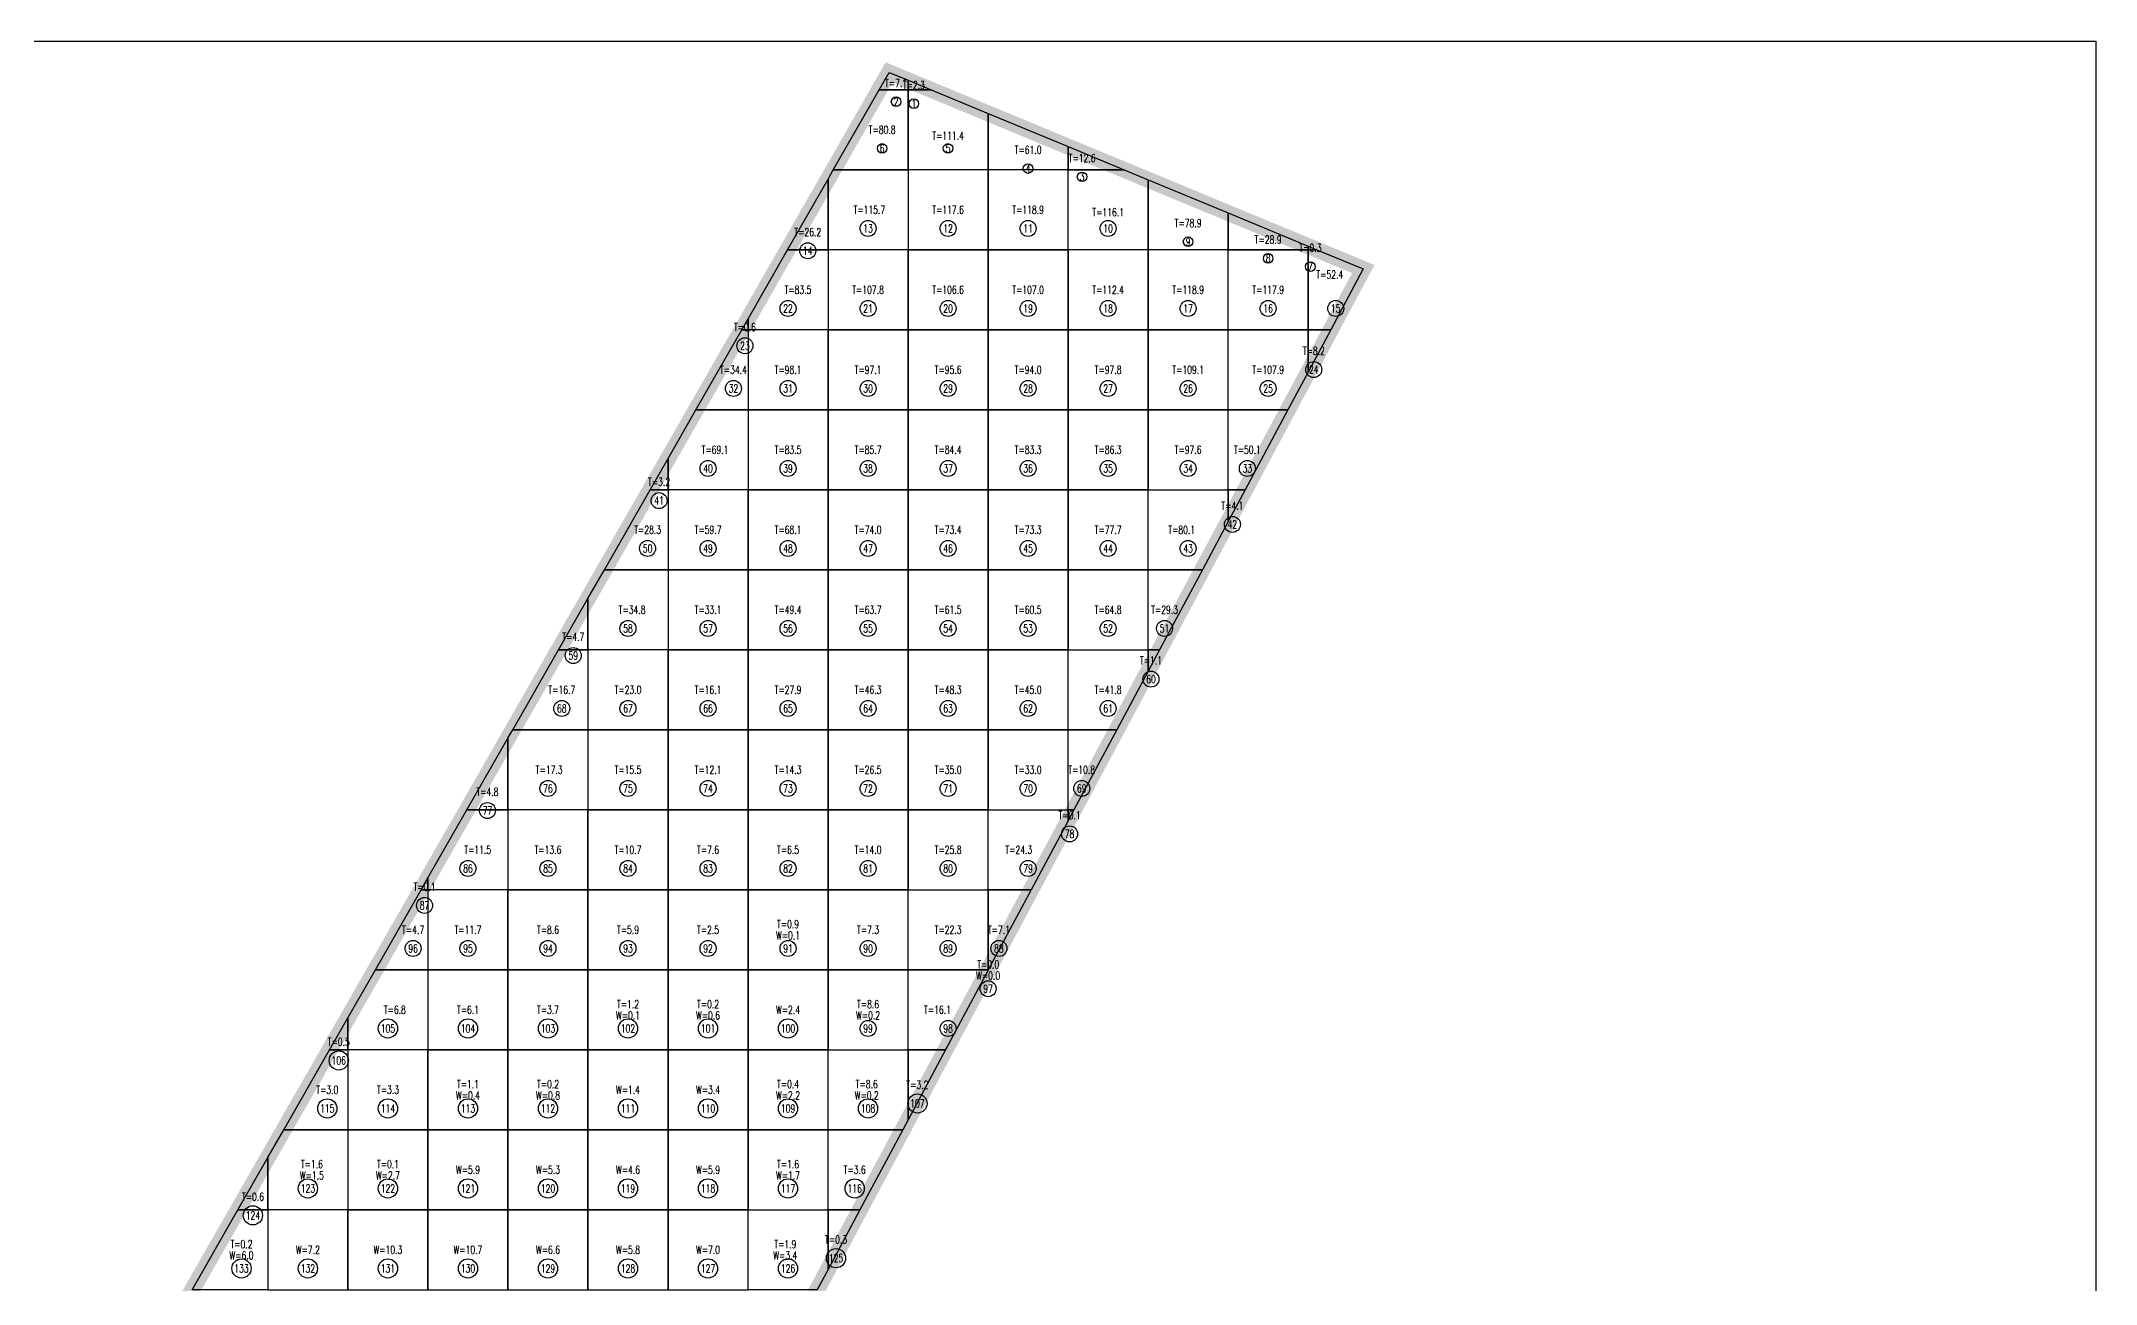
# Model space of a CAD drawing. Extents: x 4283 to 40403, y 1134 to 1764.
# Drawn here: x 27649.2 to 27734.8, y 1620.6 to 1672.4 of the extents above; entities that cross this region are included whole.
import ezdxf
from ezdxf.enums import TextEntityAlignment as Align

# ---------------------------------------------------------------- set-up
doc = ezdxf.new("R2010")
doc.units = 0
for name, color, linetype in [('tdz_1-4方格网', 2, 'Continuous'), ('tdz_1-4方格网计算', 7, 'Continuous'), ('tdz_土方计算图', 7, 'Continuous'), ('tdz_格田', 6, 'Continuous')]:
    doc.layers.add(name, color=color, linetype=linetype)
doc.styles.add('GLandNum', font='txt_____.ttf', dxfattribs={"width": 0.7, "height": 0.5})

msp = doc.modelspace()

# ---------------------------------------------------------------- linework, layer by layer
at = {"layer": 'tdz_1-4方格网', "linetype": 'Continuous'}
for points in [[(27685.338, 1670.726, 2270.682), (27685.338, 1670.327, 2270.702), (27684.133, 1670.327, 2270.819), (27684.549, 1671.053, 2270.738)], [(27684.133, 1670.327, 2270.819), (27685.338, 1670.327, 2270.702), (27685.338, 1666.994, 2270.902), (27682.225, 1666.994, 2271.187)], [(27686.299, 1670.327, 2270.614), (27685.338, 1670.327, 2270.702), (27685.338, 1670.726, 2270.682)], [(27688.671, 1669.344, 2270.445), (27688.671, 1666.994, 2270.575), (27685.338, 1666.994, 2270.902), (27685.338, 1670.327, 2270.702), (27686.299, 1670.327, 2270.614)], [(27692.005, 1667.961, 2270.208), (27692.005, 1666.994, 2270.225), (27688.671, 1666.994, 2270.575), (27688.671, 1669.344, 2270.445)], [(27694.336, 1666.994, 2270.042), (27692.005, 1666.994, 2270.225), (27692.005, 1667.961, 2270.208)], [(27682.005, 1666.609, 2271.229), (27682.005, 1663.661, 2271.407), (27680.318, 1663.661, 2271.555)], [(27682.225, 1666.994, 2271.187), (27685.338, 1666.994, 2270.902), (27685.338, 1663.661, 2271.132), (27682.005, 1663.661, 2271.407), (27682.005, 1666.609, 2271.229)], [(27685.338, 1666.994, 2270.902), (27685.338, 1663.661, 2271.132), (27688.671, 1663.661, 2270.834), (27688.671, 1666.994, 2270.575)], [(27688.671, 1666.994, 2270.575), (27688.671, 1663.661, 2270.834), (27692.005, 1663.661, 2270.403), (27692.005, 1666.994, 2270.225)], [(27695.338, 1666.579, 2269.971), (27695.338, 1663.661, 2269.895), (27692.005, 1663.661, 2270.403), (27692.005, 1666.994, 2270.225), (27694.336, 1666.994, 2270.042)], [(27698.671, 1665.196, 2269.734), (27698.671, 1663.661, 2269.629), (27695.338, 1663.661, 2269.895), (27695.338, 1666.579, 2269.971)], [(27702.005, 1663.814, 2269.497), (27702.005, 1663.661, 2269.499), (27698.671, 1663.661, 2269.629), (27698.671, 1665.196, 2269.734)], [(27680.318, 1663.661, 2271.555), (27682.005, 1663.661, 2271.407), (27682.005, 1660.327, 2271.644), (27678.671, 1660.327, 2271.912), (27678.671, 1660.785, 2271.873)], [(27682.005, 1663.661, 2271.407), (27682.005, 1660.327, 2271.644), (27685.338, 1660.327, 2271.369), (27685.338, 1663.661, 2271.132)], [(27685.338, 1663.661, 2271.132), (27685.338, 1660.327, 2271.369), (27688.671, 1660.327, 2271.073), (27688.671, 1663.661, 2270.834)], [(27688.671, 1663.661, 2270.834), (27688.671, 1660.327, 2271.073), (27692.005, 1660.327, 2270.799), (27692.005, 1663.661, 2270.403)], [(27692.005, 1663.661, 2270.403), (27692.005, 1660.327, 2270.799), (27695.338, 1660.327, 2270.174), (27695.338, 1663.661, 2269.895)], [(27695.338, 1663.661, 2269.895), (27695.338, 1660.327, 2270.174), (27698.671, 1660.327, 2269.609), (27698.671, 1663.661, 2269.629)], [(27698.671, 1660.327, 2269.609), (27698.671, 1663.661, 2269.629), (27702.005, 1663.661, 2269.499), (27702.005, 1660.327, 2269.415)], [(27702.373, 1663.661, 2269.471), (27702.005, 1663.661, 2269.499), (27702.005, 1663.814, 2269.497)], [(27702.005, 1663.661, 2269.499), (27702.373, 1663.661, 2269.471), (27704.302, 1662.861, 2269.333), (27702.947, 1660.327, 2269.513), (27702.005, 1660.327, 2269.415)], [(27678.671, 1660.785, 2271.873), (27678.671, 1660.327, 2271.912), (27678.41, 1660.327, 2271.923)], [(27678.41, 1660.327, 2271.923), (27678.671, 1660.327, 2271.912), (27678.671, 1656.994, 2272.219), (27676.502, 1656.994, 2272.48)], [(27678.671, 1660.327, 2271.912), (27678.671, 1656.994, 2272.219), (27682.005, 1656.994, 2271.875), (27682.005, 1660.327, 2271.644)], [(27682.005, 1660.327, 2271.644), (27682.005, 1656.994, 2271.875), (27685.338, 1656.994, 2271.602), (27685.338, 1660.327, 2271.369)], [(27685.338, 1660.327, 2271.369), (27685.338, 1656.994, 2271.602), (27688.671, 1656.994, 2271.343), (27688.671, 1660.327, 2271.073)], [(27688.671, 1660.327, 2271.073), (27688.671, 1656.994, 2271.343), (27692.005, 1656.994, 2271.071), (27692.005, 1660.327, 2270.799)], [(27692.005, 1660.327, 2270.799), (27692.005, 1656.994, 2271.071), (27695.338, 1656.994, 2270.577), (27695.338, 1660.327, 2270.174)], [(27695.338, 1660.327, 2270.174), (27695.338, 1656.994, 2270.577), (27698.671, 1656.994, 2269.796), (27698.671, 1660.327, 2269.609)], [(27701.164, 1656.994, 2269.751), (27698.671, 1656.994, 2269.796), (27698.671, 1660.327, 2269.609), (27702.005, 1660.327, 2269.415), (27702.005, 1658.566, 2269.639)], [(27702.005, 1660.327, 2269.415), (27702.947, 1660.327, 2269.513), (27702.005, 1658.566, 2269.639)], [(27676.502, 1656.994, 2272.48), (27678.671, 1656.994, 2272.219), (27678.671, 1653.661, 2272.723), (27675.338, 1653.661, 2273.026), (27675.338, 1654.961, 2272.848)], [(27678.671, 1656.994, 2272.219), (27678.671, 1653.661, 2272.723), (27682.005, 1653.661, 2272.183), (27682.005, 1656.994, 2271.875)], [(27682.005, 1656.994, 2271.875), (27682.005, 1653.661, 2272.183), (27685.338, 1653.661, 2271.843), (27685.338, 1656.994, 2271.602)], [(27685.338, 1656.994, 2271.602), (27685.338, 1653.661, 2271.843), (27688.671, 1653.661, 2271.584), (27688.671, 1656.994, 2271.343)], [(27688.671, 1656.994, 2271.343), (27688.671, 1653.661, 2271.584), (27692.005, 1653.661, 2271.229), (27692.005, 1656.994, 2271.071)], [(27692.005, 1656.994, 2271.071), (27692.005, 1653.661, 2271.229), (27695.338, 1653.661, 2270.769), (27695.338, 1656.994, 2270.577)], [(27695.338, 1656.994, 2270.577), (27695.338, 1653.661, 2270.769), (27698.671, 1653.661, 2270.039), (27698.671, 1656.994, 2269.796)], [(27698.671, 1656.994, 2269.796), (27701.164, 1656.994, 2269.751), (27699.381, 1653.661, 2269.987), (27698.671, 1653.661, 2270.039)], [(27675.338, 1654.961, 2272.848), (27675.338, 1653.661, 2273.026), (27674.594, 1653.661, 2273.083)], [(27674.594, 1653.661, 2273.083), (27675.338, 1653.661, 2273.026), (27675.338, 1650.327, 2273.734), (27672.686, 1650.327, 2273.685)], [(27675.338, 1653.661, 2273.026), (27675.338, 1650.327, 2273.734), (27678.671, 1650.327, 2273.116), (27678.671, 1653.661, 2272.723)], [(27678.671, 1653.661, 2272.723), (27678.671, 1650.327, 2273.116), (27682.005, 1650.327, 2272.415), (27682.005, 1653.661, 2272.183)], [(27682.005, 1653.661, 2272.183), (27682.005, 1650.327, 2272.415), (27685.338, 1650.327, 2272.105), (27685.338, 1653.661, 2271.843)], [(27685.338, 1653.661, 2271.843), (27685.338, 1650.327, 2272.105), (27688.671, 1650.327, 2271.812), (27688.671, 1653.661, 2271.584)], [(27688.671, 1653.661, 2271.584), (27688.671, 1650.327, 2271.812), (27692.005, 1650.327, 2271.472), (27692.005, 1653.661, 2271.229)], [(27692.005, 1653.661, 2271.229), (27692.005, 1650.327, 2271.472), (27695.338, 1650.327, 2270.888), (27695.338, 1653.661, 2270.769)], [(27697.597, 1650.327, 2270.587), (27695.338, 1650.327, 2270.888), (27695.338, 1653.661, 2270.769), (27698.671, 1653.661, 2270.039), (27698.671, 1652.335, 2270.221)], [(27698.671, 1653.661, 2270.039), (27699.381, 1653.661, 2269.987), (27698.671, 1652.335, 2270.221)], [(27672.686, 1650.327, 2273.685), (27675.338, 1650.327, 2273.734), (27675.338, 1646.994, 2274.27), (27672.005, 1646.994, 2274.194), (27672.005, 1649.137, 2273.901)], [(27675.338, 1650.327, 2273.734), (27675.338, 1646.994, 2274.27), (27678.671, 1646.994, 2274.112), (27678.671, 1650.327, 2273.116)], [(27678.671, 1650.327, 2273.116), (27678.671, 1646.994, 2274.112), (27682.005, 1646.994, 2272.586), (27682.005, 1650.327, 2272.415)], [(27682.005, 1650.327, 2272.415), (27682.005, 1646.994, 2272.586), (27685.338, 1646.994, 2272.343), (27685.338, 1650.327, 2272.105)], [(27685.338, 1650.327, 2272.105), (27685.338, 1646.994, 2272.343), (27688.671, 1646.994, 2272.154), (27688.671, 1650.327, 2271.812)], [(27688.671, 1650.327, 2271.812), (27688.671, 1646.994, 2272.154), (27692.005, 1646.994, 2271.818), (27692.005, 1650.327, 2271.472)], [(27692.005, 1650.327, 2271.472), (27692.005, 1646.994, 2271.818), (27695.338, 1646.994, 2271.357), (27695.338, 1650.327, 2270.888)], [(27695.338, 1650.327, 2270.888), (27697.597, 1650.327, 2270.587), (27695.814, 1646.994, 2271.305), (27695.338, 1646.994, 2271.357)], [(27672.005, 1649.137, 2273.901), (27672.005, 1646.994, 2274.194), (27670.778, 1646.994, 2274.288)], [(27670.778, 1646.994, 2274.288), (27672.005, 1646.994, 2274.194), (27672.005, 1643.661, 2274.569), (27668.871, 1643.661, 2274.744)], [(27672.005, 1646.994, 2274.194), (27672.005, 1643.661, 2274.569), (27675.338, 1643.661, 2274.345), (27675.338, 1646.994, 2274.27)], [(27675.338, 1646.994, 2274.27), (27675.338, 1643.661, 2274.345), (27678.671, 1643.661, 2274.121), (27678.671, 1646.994, 2274.112)], [(27678.671, 1646.994, 2274.112), (27678.671, 1643.661, 2274.121), (27682.005, 1643.661, 2273.508), (27682.005, 1646.994, 2272.586)], [(27682.005, 1646.994, 2272.586), (27682.005, 1643.661, 2273.508), (27685.338, 1643.661, 2272.661), (27685.338, 1646.994, 2272.343)], [(27685.338, 1646.994, 2272.343), (27685.338, 1643.661, 2272.661), (27688.671, 1643.661, 2272.464), (27688.671, 1646.994, 2272.154)], [(27688.671, 1646.994, 2272.154), (27688.671, 1643.661, 2272.464), (27692.005, 1643.661, 2272.277), (27692.005, 1646.994, 2271.818)], [(27694.031, 1643.661, 2272.052), (27692.005, 1643.661, 2272.277), (27692.005, 1646.994, 2271.818), (27695.338, 1646.994, 2271.357), (27695.338, 1646.104, 2271.505)], [(27695.338, 1646.994, 2271.357), (27695.814, 1646.994, 2271.305), (27695.338, 1646.104, 2271.505)], [(27668.871, 1643.661, 2274.744), (27672.005, 1643.661, 2274.569), (27672.005, 1640.327, 2274.645), (27668.671, 1640.327, 2274.89), (27668.671, 1643.313, 2274.767)], [(27672.005, 1643.661, 2274.569), (27672.005, 1640.327, 2274.645), (27675.338, 1640.327, 2274.419), (27675.338, 1643.661, 2274.345)], [(27675.338, 1643.661, 2274.345), (27675.338, 1640.327, 2274.419), (27678.671, 1640.327, 2274.185), (27678.671, 1643.661, 2274.121)], [(27678.671, 1643.661, 2274.121), (27678.671, 1640.327, 2274.185), (27682.005, 1640.327, 2273.765), (27682.005, 1643.661, 2273.508)], [(27682.005, 1643.661, 2273.508), (27682.005, 1640.327, 2273.765), (27685.338, 1640.327, 2273.076), (27685.338, 1643.661, 2272.661)], [(27685.338, 1643.661, 2272.661), (27685.338, 1640.327, 2273.076), (27688.671, 1640.327, 2272.64), (27688.671, 1643.661, 2272.464)], [(27688.671, 1643.661, 2272.464), (27688.671, 1640.327, 2272.64), (27692.005, 1640.327, 2272.406), (27692.005, 1643.661, 2272.277)], [(27692.005, 1643.661, 2272.277), (27694.031, 1643.661, 2272.052), (27692.248, 1640.327, 2272.401), (27692.005, 1640.327, 2272.406)], [(27668.671, 1643.313, 2274.767), (27668.671, 1640.327, 2274.89), (27666.963, 1640.327, 2274.957)], [(27666.963, 1640.327, 2274.957), (27668.671, 1640.327, 2274.89), (27668.671, 1636.994, 2274.977), (27665.338, 1636.994, 2275.163), (27665.338, 1637.489, 2275.139)], [(27668.671, 1640.327, 2274.89), (27668.671, 1636.994, 2274.977), (27672.005, 1636.994, 2274.727), (27672.005, 1640.327, 2274.645)], [(27672.005, 1640.327, 2274.645), (27672.005, 1636.994, 2274.727), (27675.338, 1636.994, 2274.489), (27675.338, 1640.327, 2274.419)], [(27675.338, 1640.327, 2274.419), (27675.338, 1636.994, 2274.489), (27678.671, 1636.994, 2274.255), (27678.671, 1640.327, 2274.185)], [(27678.671, 1640.327, 2274.185), (27678.671, 1636.994, 2274.255), (27682.005, 1636.994, 2274.002), (27682.005, 1640.327, 2273.765)], [(27682.005, 1640.327, 2273.765), (27682.005, 1636.994, 2274.002), (27685.338, 1636.994, 2273.297), (27685.338, 1640.327, 2273.076)], [(27685.338, 1640.327, 2273.076), (27685.338, 1636.994, 2273.297), (27688.671, 1636.994, 2272.609), (27688.671, 1640.327, 2272.64)], [(27690.465, 1636.994, 2272.57), (27688.671, 1636.994, 2272.609), (27688.671, 1640.327, 2272.64), (27692.005, 1640.327, 2272.406), (27692.005, 1639.873, 2272.424)], [(27692.005, 1640.327, 2272.406), (27692.248, 1640.327, 2272.401), (27692.005, 1639.873, 2272.424)], [(27665.338, 1637.489, 2275.139), (27665.338, 1636.994, 2275.163), (27665.055, 1636.994, 2275.171)], [(27665.055, 1636.994, 2275.171), (27665.338, 1636.994, 2275.163), (27665.338, 1633.661, 2275.302), (27663.147, 1633.661, 2275.384)], [(27665.338, 1636.994, 2275.163), (27665.338, 1633.661, 2275.302), (27668.671, 1633.661, 2275.061), (27668.671, 1636.994, 2274.977)], [(27668.671, 1636.994, 2274.977), (27668.671, 1633.661, 2275.061), (27672.005, 1633.661, 2274.811), (27672.005, 1636.994, 2274.727)], [(27672.005, 1636.994, 2274.727), (27672.005, 1633.661, 2274.811), (27675.338, 1633.661, 2274.569), (27675.338, 1636.994, 2274.489)], [(27675.338, 1636.994, 2274.489), (27675.338, 1633.661, 2274.569), (27678.671, 1633.661, 2274.31), (27678.671, 1636.994, 2274.255)], [(27678.671, 1636.994, 2274.255), (27678.671, 1633.661, 2274.31), (27682.005, 1633.661, 2274.037), (27682.005, 1636.994, 2274.002)], [(27682.005, 1636.994, 2274.002), (27682.005, 1633.661, 2274.037), (27685.338, 1633.661, 2273.145), (27685.338, 1636.994, 2273.297)], [(27685.338, 1633.661, 2273.145), (27685.338, 1636.994, 2273.297), (27688.671, 1636.994, 2272.609), (27688.671, 1633.661, 2272.739)], [(27688.671, 1636.994, 2272.609), (27690.465, 1636.994, 2272.57), (27688.682, 1633.661, 2272.739), (27688.671, 1633.661, 2272.739)], [(27663.147, 1633.661, 2275.384), (27665.338, 1633.661, 2275.302), (27665.338, 1630.327, 2275.39), (27662.005, 1630.327, 2275.578), (27662.005, 1631.665, 2275.511)], [(27665.338, 1633.661, 2275.302), (27665.338, 1630.327, 2275.39), (27668.671, 1630.327, 2275.143), (27668.671, 1633.661, 2275.061)], [(27668.671, 1633.661, 2275.061), (27668.671, 1630.327, 2275.143), (27672.005, 1630.327, 2274.876), (27672.005, 1633.661, 2274.811)], [(27672.005, 1633.661, 2274.811), (27672.005, 1630.327, 2274.876), (27675.338, 1630.327, 2274.609), (27675.338, 1633.661, 2274.569)], [(27675.338, 1633.661, 2274.569), (27675.338, 1630.327, 2274.609), (27678.671, 1630.327, 2274.336), (27678.671, 1633.661, 2274.31)], [(27678.671, 1633.661, 2274.31), (27678.671, 1630.327, 2274.336), (27682.005, 1630.327, 2274.063), (27682.005, 1633.661, 2274.037)], [(27682.005, 1633.661, 2274.037), (27682.005, 1630.327, 2274.063), (27685.338, 1630.327, 2273.089), (27685.338, 1633.661, 2273.145)], [(27686.899, 1630.327, 2273.031), (27685.338, 1630.327, 2273.089), (27685.338, 1633.661, 2273.145), (27688.671, 1633.661, 2272.739), (27688.671, 1633.642, 2272.74)], [(27688.671, 1633.661, 2272.739), (27688.682, 1633.661, 2272.739), (27688.671, 1633.642, 2272.74)], [(27662.005, 1631.665, 2275.511), (27662.005, 1630.327, 2275.578), (27661.239, 1630.327, 2275.597)], [(27661.239, 1630.327, 2275.597), (27662.005, 1630.327, 2275.578), (27662.005, 1626.994, 2275.713), (27659.331, 1626.994, 2275.81)], [(27662.005, 1630.327, 2275.578), (27662.005, 1626.994, 2275.713), (27665.338, 1626.994, 2275.513), (27665.338, 1630.327, 2275.39)], [(27665.338, 1630.327, 2275.39), (27665.338, 1626.994, 2275.513), (27668.671, 1626.994, 2275.228), (27668.671, 1630.327, 2275.143)], [(27668.671, 1630.327, 2275.143), (27668.671, 1626.994, 2275.228), (27672.005, 1626.994, 2274.893), (27672.005, 1630.327, 2274.876)], [(27672.005, 1630.327, 2274.876), (27672.005, 1626.994, 2274.893), (27675.338, 1626.994, 2274.625), (27675.338, 1630.327, 2274.609)], [(27675.338, 1630.327, 2274.609), (27675.338, 1626.994, 2274.625), (27678.671, 1626.994, 2274.351), (27678.671, 1630.327, 2274.336)], [(27678.671, 1630.327, 2274.336), (27678.671, 1626.994, 2274.351), (27682.005, 1626.994, 2273.69), (27682.005, 1630.327, 2274.063)], [(27685.115, 1626.994, 2273.335), (27682.005, 1626.994, 2273.69), (27682.005, 1630.327, 2274.063), (27685.338, 1630.327, 2273.089), (27685.338, 1627.41, 2273.297)], [(27685.338, 1630.327, 2273.089), (27686.899, 1630.327, 2273.031), (27685.338, 1627.41, 2273.297)], [(27659.331, 1626.994, 2275.81), (27662.005, 1626.994, 2275.713), (27662.005, 1623.661, 2275.861), (27658.671, 1623.661, 2275.992), (27658.671, 1625.841, 2275.884)], [(27662.005, 1626.994, 2275.713), (27662.005, 1623.661, 2275.861), (27665.338, 1623.661, 2275.653), (27665.338, 1626.994, 2275.513)], [(27665.338, 1626.994, 2275.513), (27665.338, 1623.661, 2275.653), (27668.671, 1623.661, 2275.377), (27668.671, 1626.994, 2275.228)], [(27668.671, 1626.994, 2275.228), (27668.671, 1623.661, 2275.377), (27672.005, 1623.661, 2274.952), (27672.005, 1626.994, 2274.893)], [(27672.005, 1626.994, 2274.893), (27672.005, 1623.661, 2274.952), (27675.338, 1623.661, 2274.64), (27675.338, 1626.994, 2274.625)], [(27675.338, 1626.994, 2274.625), (27675.338, 1623.661, 2274.64), (27678.671, 1623.661, 2274.366), (27678.671, 1626.994, 2274.351)], [(27678.671, 1626.994, 2274.351), (27678.671, 1623.661, 2274.366), (27682.005, 1623.661, 2273.689), (27682.005, 1626.994, 2273.69)], [(27682.005, 1626.994, 2273.69), (27685.115, 1626.994, 2273.335), (27683.332, 1623.661, 2273.64), (27682.005, 1623.661, 2273.689)], [(27658.671, 1625.841, 2275.884), (27658.671, 1623.661, 2275.992), (27657.424, 1623.661, 2276.023)], [(27657.424, 1623.661, 2276.023), (27658.671, 1623.661, 2275.992), (27658.671, 1620.327, 2276.535), (27655.516, 1620.327, 2276.523)], [(27658.671, 1623.661, 2275.992), (27658.671, 1620.327, 2276.535), (27662.005, 1620.327, 2275.999), (27662.005, 1623.661, 2275.861)], [(27662.005, 1623.661, 2275.861), (27662.005, 1620.327, 2275.999), (27665.338, 1620.327, 2275.791), (27665.338, 1623.661, 2275.653)], [(27665.338, 1623.661, 2275.653), (27665.338, 1620.327, 2275.791), (27668.671, 1620.327, 2275.264), (27668.671, 1623.661, 2275.377)], [(27668.671, 1623.661, 2275.377), (27668.671, 1620.327, 2275.264), (27672.005, 1620.327, 2274.793), (27672.005, 1623.661, 2274.952)], [(27672.005, 1623.661, 2274.952), (27672.005, 1620.327, 2274.793), (27675.338, 1620.327, 2274.655), (27675.338, 1623.661, 2274.64)], [(27675.338, 1623.661, 2274.64), (27675.338, 1620.327, 2274.655), (27678.671, 1620.327, 2274.243), (27678.671, 1623.661, 2274.366)], [(27681.549, 1620.327, 2273.945), (27678.671, 1620.327, 2274.243), (27678.671, 1623.661, 2274.366), (27682.005, 1623.661, 2273.689), (27682.005, 1621.179, 2273.867)], [(27682.005, 1623.661, 2273.689), (27683.332, 1623.661, 2273.64), (27682.005, 1621.179, 2273.867)]]:
    msp.add_polyline3d(points, close=True, dxfattribs=at)
at = {"layer": 'tdz_1-4方格网计算', "color": 7}
for centre, radius in [((27684.84, 1669.831), 0.2), ((27685.578, 1669.749), 0.2), ((27684.259, 1667.883), 0.2), ((27687.005, 1667.883), 0.2), ((27690.338, 1667.045), 0.2), ((27692.588, 1666.7), 0.2), ((27683.671, 1664.55), 0.333), ((27687.005, 1664.55), 0.333), ((27690.338, 1664.55), 0.333), ((27693.671, 1664.55), 0.333), ((27697.005, 1663.996), 0.2), ((27681.161, 1663.62), 0.333), ((27700.338, 1663.305), 0.2), ((27702.097, 1662.959), 0.2), ((27680.338, 1661.216), 0.333), ((27683.671, 1661.216), 0.333), ((27687.005, 1661.216), 0.333), ((27690.338, 1661.216), 0.333), ((27693.671, 1661.216), 0.333), ((27697.005, 1661.216), 0.333), ((27700.338, 1661.216), 0.333), ((27703.153, 1661.216), 0.333), ((27678.541, 1659.664), 0.333), ((27702.24, 1658.669), 0.333), ((27678.064, 1657.883), 0.333), ((27680.338, 1657.883), 0.333), ((27683.671, 1657.883), 0.333), ((27687.005, 1657.883), 0.333), ((27690.338, 1657.883), 0.333), ((27693.671, 1657.883), 0.333), ((27697.005, 1657.883), 0.333), ((27700.338, 1657.883), 0.333), ((27677.005, 1654.55), 0.333), ((27680.338, 1654.55), 0.333), ((27683.671, 1654.55), 0.333), ((27687.005, 1654.55), 0.333), ((27690.338, 1654.55), 0.333), ((27693.671, 1654.55), 0.333), ((27697.005, 1654.55), 0.333), ((27699.472, 1654.55), 0.333), ((27674.966, 1653.208), 0.333), ((27698.849, 1652.22), 0.333), ((27674.489, 1651.216), 0.333), ((27677.005, 1651.216), 0.333), ((27680.338, 1651.216), 0.333), ((27683.671, 1651.216), 0.333), ((27687.005, 1651.216), 0.333), ((27690.338, 1651.216), 0.333), ((27693.671, 1651.216), 0.333), ((27697.005, 1651.216), 0.333), ((27673.671, 1647.883), 0.333), ((27677.005, 1647.883), 0.333), ((27680.338, 1647.883), 0.333), ((27683.671, 1647.883), 0.333), ((27687.005, 1647.883), 0.333), ((27690.338, 1647.883), 0.333), ((27693.671, 1647.883), 0.333), ((27696.022, 1647.883), 0.333), ((27671.392, 1646.752), 0.333), ((27695.457, 1645.771), 0.333), ((27670.915, 1644.55), 0.333), ((27673.671, 1644.55), 0.333), ((27677.005, 1644.55), 0.333), ((27680.338, 1644.55), 0.333), ((27683.671, 1644.55), 0.333), ((27687.005, 1644.55), 0.333), ((27690.338, 1644.55), 0.333), ((27693.671, 1644.55), 0.333), ((27670.338, 1641.216), 0.333), ((27673.671, 1641.216), 0.333), ((27677.005, 1641.216), 0.333), ((27680.338, 1641.216), 0.333), ((27683.671, 1641.216), 0.333), ((27687.005, 1641.216), 0.333), ((27690.338, 1641.216), 0.333), ((27692.572, 1641.216), 0.333), ((27667.817, 1640.296), 0.333), ((27692.066, 1639.322), 0.333), ((27667.005, 1637.883), 0.333), ((27670.338, 1637.883), 0.333), ((27673.671, 1637.883), 0.333), ((27677.005, 1637.883), 0.333), ((27680.338, 1637.883), 0.333), ((27683.671, 1637.883), 0.333), ((27687.005, 1637.883), 0.333), ((27690.338, 1637.883), 0.333), ((27665.196, 1636.34), 0.333), ((27664.72, 1634.55), 0.333), ((27667.005, 1634.55), 0.333), ((27670.338, 1634.55), 0.333), ((27673.671, 1634.55), 0.333), ((27677.005, 1634.55), 0.333), ((27680.338, 1634.55), 0.333), ((27683.671, 1634.55), 0.333), ((27687.005, 1634.55), 0.333), ((27689.122, 1634.55), 0.333), ((27688.674, 1632.873), 0.333), ((27663.671, 1631.216), 0.4), ((27667.005, 1631.216), 0.4), ((27670.338, 1631.216), 0.4), ((27673.671, 1631.216), 0.4), ((27677.005, 1631.216), 0.4), ((27680.338, 1631.216), 0.4), ((27683.671, 1631.216), 0.333), ((27687.005, 1631.216), 0.333), ((27661.622, 1629.884), 0.4), ((27661.145, 1627.883), 0.4), ((27663.671, 1627.883), 0.4), ((27667.005, 1627.883), 0.4), ((27670.338, 1627.883), 0.4), ((27673.671, 1627.883), 0.4), ((27677.005, 1627.883), 0.4), ((27680.338, 1627.883), 0.4), ((27683.671, 1627.883), 0.4), ((27685.728, 1628.091), 0.4), ((27660.338, 1624.55), 0.4), ((27663.671, 1624.55), 0.4), ((27667.005, 1624.55), 0.4), ((27670.338, 1624.55), 0.4), ((27673.671, 1624.55), 0.4), ((27677.005, 1624.55), 0.4), ((27680.338, 1624.55), 0.4), ((27683.114, 1624.55), 0.4), ((27658.047, 1623.428), 0.4), ((27657.571, 1621.216), 0.4), ((27660.338, 1621.216), 0.4), ((27663.671, 1621.216), 0.4), ((27667.005, 1621.216), 0.4), ((27670.338, 1621.216), 0.4), ((27673.671, 1621.216), 0.4), ((27677.005, 1621.216), 0.4), ((27680.338, 1621.216), 0.4), ((27682.337, 1621.642), 0.4)]:
    msp.add_circle(centre, radius, dxfattribs=at)
at = {"layer": 'tdz_土方计算图', "linetype": 'Continuous'}
for points in [[(27604.82, 1672.357), (27734.82, 1672.357)], [(27734.82, 1672.357), (27734.82, 1512.357)]]:
    msp.add_lwpolyline(points, dxfattribs=at)
at = {"layer": 'tdz_格田', "linetype": 'Continuous', "const_width": 0.667}
msp.add_lwpolyline([(27656.585, 1573.661), (27635.338, 1585.073), (27684.549, 1671.053), (27704.302, 1662.861), (27656.585, 1573.661)], close=True, dxfattribs=at)

# ---------------------------------------------------------------- texts
at = {"layer": 'tdz_1-4方格网计算', "color": 2, "style": 'GLandNum', "width": 0.7}
for s, p in [('T=7.1', (27684.84, 1670.609)), ('T=2.3', (27685.578, 1670.527)), ('T=80.8', (27684.259, 1668.661)), ('T=111.4', (27687.005, 1668.415)), ('T=61.0', (27690.338, 1667.823)), ('T=12.6', (27692.588, 1667.478)), ('T=115.7', (27683.727, 1665.327)), ('T=117.6', (27687.005, 1665.327)), ('T=118.9', (27690.338, 1665.327)), ('T=116.1', (27693.671, 1665.224)), ('T=78.9', (27697.005, 1664.774)), ('T=26.2', (27681.161, 1664.398)), ('T=28.9', (27700.338, 1664.083)), ('T=0.3', (27702.097, 1663.737)), ('T=52.4', (27702.907, 1662.627)), ('T=83.5', (27680.75, 1661.994)), ('T=107.8', (27683.671, 1661.994)), ('T=106.6', (27687.005, 1661.994)), ('T=107.0', (27690.338, 1661.994)), ('T=112.4', (27693.671, 1661.994)), ('T=118.9', (27697.005, 1661.994)), ('T=117.9', (27700.338, 1661.994)), ('T=0.6', (27678.541, 1660.442)), ('T=8.2', (27702.24, 1659.447)), ('T=34.4', (27678.064, 1658.661)), ('T=98.1', (27680.338, 1658.661)), ('T=97.1', (27683.671, 1658.661)), ('T=95.6', (27687.005, 1658.661)), ('T=94.0', (27690.338, 1658.661)), ('T=97.8', (27693.671, 1658.661)), ('T=109.1', (27697.005, 1658.661)), ('T=107.9', (27700.338, 1658.661)), ('T=69.1', (27677.296, 1655.327)), ('T=83.5', (27680.338, 1655.327)), ('T=85.7', (27683.671, 1655.327)), ('T=84.4', (27687.005, 1655.327)), ('T=83.3', (27690.338, 1655.327)), ('T=86.3', (27693.671, 1655.327)), ('T=97.6', (27697.005, 1655.327)), ('T=50.1', (27699.472, 1655.327)), ('T=3.2', (27674.966, 1653.986)), ('T=4.1', (27698.849, 1652.998)), ('T=28.3', (27674.489, 1651.994)), ('T=59.7', (27677.005, 1651.994)), ('T=68.1', (27680.338, 1651.994)), ('T=74.0', (27683.671, 1651.994)), ('T=73.4', (27687.005, 1651.994)), ('T=73.3', (27690.338, 1651.994)), ('T=77.7', (27693.671, 1651.994)), ('T=80.1', (27696.736, 1651.994)), ('T=34.8', (27673.842, 1648.661)), ('T=33.1', (27677.005, 1648.661)), ('T=49.4', (27680.338, 1648.661)), ('T=63.7', (27683.671, 1648.661)), ('T=61.5', (27687.005, 1648.661)), ('T=60.5', (27690.338, 1648.661)), ('T=64.8', (27693.671, 1648.661)), ('T=29.3', (27696.022, 1648.661)), ('T=4.7', (27671.392, 1647.53)), ('T=1.1', (27695.457, 1646.549)), ('T=16.7', (27670.915, 1645.327)), ('T=23.0', (27673.671, 1645.327)), ('T=16.1', (27677.005, 1645.327)), ('T=27.9', (27680.338, 1645.327)), ('T=46.3', (27683.671, 1645.327)), ('T=48.3', (27687.005, 1645.327)), ('T=45.0', (27690.338, 1645.327)), ('T=41.8', (27693.671, 1645.327)), ('T=17.3', (27670.388, 1641.994)), ('T=15.5', (27673.671, 1641.994)), ('T=12.1', (27677.005, 1641.994)), ('T=14.3', (27680.338, 1641.994)), ('T=26.5', (27683.671, 1641.994)), ('T=35.0', (27687.005, 1641.994)), ('T=33.0', (27690.338, 1641.994)), ('T=10.8', (27692.572, 1641.994)), ('T=4.8', (27667.817, 1641.074)), ('T=0.1', (27692.066, 1640.1)), ('T=11.5', (27667.411, 1638.661)), ('T=13.6', (27670.338, 1638.661)), ('T=10.7', (27673.671, 1638.661)), ('T=7.6', (27677.005, 1638.661)), ('T=6.5', (27680.338, 1638.661)), ('T=14.0', (27683.671, 1638.661)), ('T=25.8', (27687.005, 1638.661)), ('T=24.3', (27689.953, 1638.661)), ('T=0.1', (27665.196, 1637.118)), ('T=4.7', (27664.72, 1635.327)), ('T=11.7', (27667.005, 1635.327)), ('T=8.6', (27670.338, 1635.327)), ('T=5.9', (27673.671, 1635.327)), ('T=2.5', (27677.005, 1635.327)), ('T=0.9', (27680.338, 1635.561)), ('T=7.3', (27683.671, 1635.327)), ('T=22.3', (27687.005, 1635.327)), ('T=7.1', (27689.122, 1635.327)), ('T=0.0', (27688.674, 1633.884)), ('T=1.2', (27673.671, 1632.227)), ('T=0.2', (27677.005, 1632.227)), ('T=8.6', (27683.671, 1632.227)), ('T=6.8', (27663.957, 1631.994)), ('T=6.1', (27667.005, 1631.994)), ('T=3.7', (27670.338, 1631.994)), ('T=16.1', (27686.562, 1631.994)), ('T=0.5', (27661.622, 1630.662)), ('T=1.1', (27667.005, 1628.894)), ('T=0.2', (27670.338, 1628.894)), ('T=0.4', (27680.338, 1628.894)), ('T=8.6', (27683.616, 1628.894)), ('T=3.2', (27685.728, 1628.869)), ('T=3.0', (27661.145, 1628.661)), ('T=3.3', (27663.671, 1628.661)), ('T=1.6', (27660.503, 1625.561)), ('T=0.1', (27663.671, 1625.561)), ('T=1.6', (27680.338, 1625.561)), ('T=3.6', (27683.114, 1625.327)), ('T=0.6', (27658.047, 1624.206)), ('T=0.2', (27657.571, 1622.227)), ('T=1.9', (27680.224, 1622.227)), ('T=0.3', (27682.337, 1622.42))]:
    msp.add_text(s, height=0.3333, dxfattribs=at).set_placement(p, align=Align.MIDDLE_CENTER)
at = {"layer": 'tdz_1-4方格网计算', "color": 7, "style": 'GLandNum', "width": 0.7}
for s, height, p in [('2', 0.333, (27684.84, 1669.831)), ('1', 0.333, (27685.578, 1669.749)), ('6', 0.333, (27684.259, 1667.883)), ('5', 0.333, (27687.005, 1667.883)), ('4', 0.333, (27690.338, 1667.045)), ('3', 0.333, (27692.588, 1666.7)), ('13', 0.3333, (27683.671, 1664.55)), ('12', 0.3333, (27687.005, 1664.55)), ('11', 0.3333, (27690.338, 1664.55)), ('10', 0.3333, (27693.671, 1664.55)), ('9', 0.333, (27697.005, 1663.996)), ('14', 0.3333, (27681.161, 1663.62)), ('8', 0.333, (27700.338, 1663.305)), ('7', 0.333, (27702.097, 1662.959)), ('22', 0.3333, (27680.338, 1661.216)), ('21', 0.3333, (27683.671, 1661.216)), ('20', 0.3333, (27687.005, 1661.216)), ('19', 0.3333, (27690.338, 1661.216)), ('18', 0.3333, (27693.671, 1661.216)), ('17', 0.3333, (27697.005, 1661.216)), ('16', 0.3333, (27700.338, 1661.216)), ('15', 0.3333, (27703.153, 1661.216)), ('23', 0.3333, (27678.541, 1659.664)), ('32', 0.3333, (27678.064, 1657.883)), ('31', 0.3333, (27680.338, 1657.883)), ('30', 0.3333, (27683.671, 1657.883)), ('29', 0.3333, (27687.005, 1657.883)), ('28', 0.3333, (27690.338, 1657.883)), ('27', 0.3333, (27693.671, 1657.883)), ('26', 0.3333, (27697.005, 1657.883)), ('25', 0.3333, (27700.338, 1657.883)), ('24', 0.3333, (27702.24, 1658.669)), ('40', 0.3333, (27677.005, 1654.55)), ('39', 0.3333, (27680.338, 1654.55)), ('38', 0.3333, (27683.671, 1654.55)), ('37', 0.3333, (27687.005, 1654.55)), ('36', 0.3333, (27690.338, 1654.55)), ('35', 0.3333, (27693.671, 1654.55)), ('34', 0.3333, (27697.005, 1654.55)), ('33', 0.3333, (27699.472, 1654.55)), ('41', 0.3333, (27674.966, 1653.208)), ('42', 0.3333, (27698.849, 1652.22)), ('50', 0.3333, (27674.489, 1651.216)), ('49', 0.3333, (27677.005, 1651.216)), ('48', 0.3333, (27680.338, 1651.216)), ('47', 0.3333, (27683.671, 1651.216)), ('46', 0.3333, (27687.005, 1651.216)), ('45', 0.3333, (27690.338, 1651.216)), ('44', 0.3333, (27693.671, 1651.216)), ('43', 0.3333, (27697.005, 1651.216)), ('58', 0.3333, (27673.671, 1647.883)), ('57', 0.3333, (27677.005, 1647.883)), ('56', 0.3333, (27680.338, 1647.883)), ('55', 0.3333, (27683.671, 1647.883)), ('54', 0.3333, (27687.005, 1647.883)), ('53', 0.3333, (27690.338, 1647.883)), ('52', 0.3333, (27693.671, 1647.883)), ('51', 0.3333, (27696.022, 1647.883)), ('59', 0.3333, (27671.392, 1646.752)), ('60', 0.3333, (27695.457, 1645.771)), ('68', 0.3333, (27670.915, 1644.55)), ('67', 0.3333, (27673.671, 1644.55)), ('66', 0.3333, (27677.005, 1644.55)), ('65', 0.3333, (27680.338, 1644.55)), ('64', 0.3333, (27683.671, 1644.55)), ('63', 0.3333, (27687.005, 1644.55)), ('62', 0.3333, (27690.338, 1644.55)), ('61', 0.3333, (27693.671, 1644.55)), ('76', 0.3333, (27670.338, 1641.216)), ('75', 0.3333, (27673.671, 1641.216)), ('74', 0.3333, (27677.005, 1641.216)), ('73', 0.3333, (27680.338, 1641.216)), ('72', 0.3333, (27683.671, 1641.216)), ('71', 0.3333, (27687.005, 1641.216)), ('70', 0.3333, (27690.338, 1641.216)), ('69', 0.3333, (27692.572, 1641.216)), ('77', 0.3333, (27667.817, 1640.296)), ('78', 0.3333, (27692.066, 1639.322)), ('86', 0.3333, (27667.005, 1637.883)), ('85', 0.3333, (27670.338, 1637.883)), ('84', 0.3333, (27673.671, 1637.883)), ('83', 0.3333, (27677.005, 1637.883)), ('82', 0.3333, (27680.338, 1637.883)), ('81', 0.3333, (27683.671, 1637.883)), ('80', 0.3333, (27687.005, 1637.883)), ('79', 0.3333, (27690.338, 1637.883)), ('87', 0.3333, (27665.196, 1636.34)), ('96', 0.3333, (27664.72, 1634.55)), ('95', 0.3333, (27667.005, 1634.55)), ('94', 0.3333, (27670.338, 1634.55)), ('93', 0.3333, (27673.671, 1634.55)), ('92', 0.3333, (27677.005, 1634.55)), ('91', 0.3333, (27680.338, 1634.55)), ('90', 0.3333, (27683.671, 1634.55)), ('89', 0.3333, (27687.005, 1634.55)), ('88', 0.3333, (27689.122, 1634.55)), ('97', 0.3333, (27688.674, 1632.873)), ('105', 0.3333, (27663.671, 1631.216)), ('104', 0.3333, (27667.005, 1631.216)), ('103', 0.3333, (27670.338, 1631.216)), ('102', 0.3333, (27673.671, 1631.216)), ('101', 0.3333, (27677.005, 1631.216)), ('100', 0.3333, (27680.338, 1631.216)), ('99', 0.3333, (27683.671, 1631.216)), ('98', 0.3333, (27687.005, 1631.216)), ('106', 0.3333, (27661.622, 1629.884)), ('107', 0.3333, (27685.728, 1628.091)), ('115', 0.3333, (27661.145, 1627.883)), ('114', 0.3333, (27663.671, 1627.883)), ('113', 0.3333, (27667.005, 1627.883)), ('112', 0.3333, (27670.338, 1627.883)), ('111', 0.3333, (27673.671, 1627.883)), ('110', 0.3333, (27677.005, 1627.883)), ('109', 0.3333, (27680.338, 1627.883)), ('108', 0.3333, (27683.671, 1627.883)), ('123', 0.3333, (27660.338, 1624.55)), ('122', 0.3333, (27663.671, 1624.55)), ('121', 0.3333, (27667.005, 1624.55)), ('120', 0.3333, (27670.338, 1624.55)), ('119', 0.3333, (27673.671, 1624.55)), ('118', 0.3333, (27677.005, 1624.55)), ('117', 0.3333, (27680.338, 1624.55)), ('116', 0.3333, (27683.114, 1624.55)), ('124', 0.3333, (27658.047, 1623.428)), ('133', 0.3333, (27657.571, 1621.216)), ('132', 0.3333, (27660.338, 1621.216)), ('131', 0.3333, (27663.671, 1621.216)), ('130', 0.3333, (27667.005, 1621.216)), ('129', 0.3333, (27670.338, 1621.216)), ('128', 0.3333, (27673.671, 1621.216)), ('127', 0.3333, (27677.005, 1621.216)), ('126', 0.3333, (27680.338, 1621.216)), ('125', 0.3333, (27682.337, 1621.642))]:
    msp.add_text(s, height=height, dxfattribs=at).set_placement(p, align=Align.MIDDLE_CENTER)
at = {"layer": 'tdz_1-4方格网计算', "color": 173, "style": 'GLandNum', "width": 0.7}
for s, p in [('W=0.1', (27680.338, 1635.094)), ('W=0.0', (27688.674, 1633.418)), ('W=0.1', (27673.671, 1631.761)), ('W=0.6', (27677.005, 1631.761)), ('W=2.4', (27680.338, 1631.994)), ('W=0.2', (27683.671, 1631.761)), ('W=0.4', (27667.005, 1628.427)), ('W=0.8', (27670.338, 1628.427)), ('W=1.4', (27673.671, 1628.661)), ('W=3.4', (27677.005, 1628.661)), ('W=2.2', (27680.338, 1628.427)), ('W=0.2', (27683.616, 1628.427)), ('W=5.9', (27667.005, 1625.327)), ('W=5.3', (27670.338, 1625.327)), ('W=4.6', (27673.671, 1625.327)), ('W=5.9', (27677.005, 1625.327)), ('W=1.5', (27660.503, 1625.094)), ('W=2.7', (27663.671, 1625.094)), ('W=1.7', (27680.338, 1625.094)), ('W=7.2', (27660.338, 1621.994)), ('W=10.3', (27663.671, 1621.994)), ('W=10.7', (27667.005, 1621.994)), ('W=6.6', (27670.338, 1621.994)), ('W=5.8', (27673.671, 1621.994)), ('W=7.0', (27677.005, 1621.994)), ('W=6.0', (27657.571, 1621.761)), ('W=3.4', (27680.224, 1621.761))]:
    msp.add_text(s, height=0.3333, dxfattribs=at).set_placement(p, align=Align.MIDDLE_CENTER)

doc.saveas('drawing.dxf')
